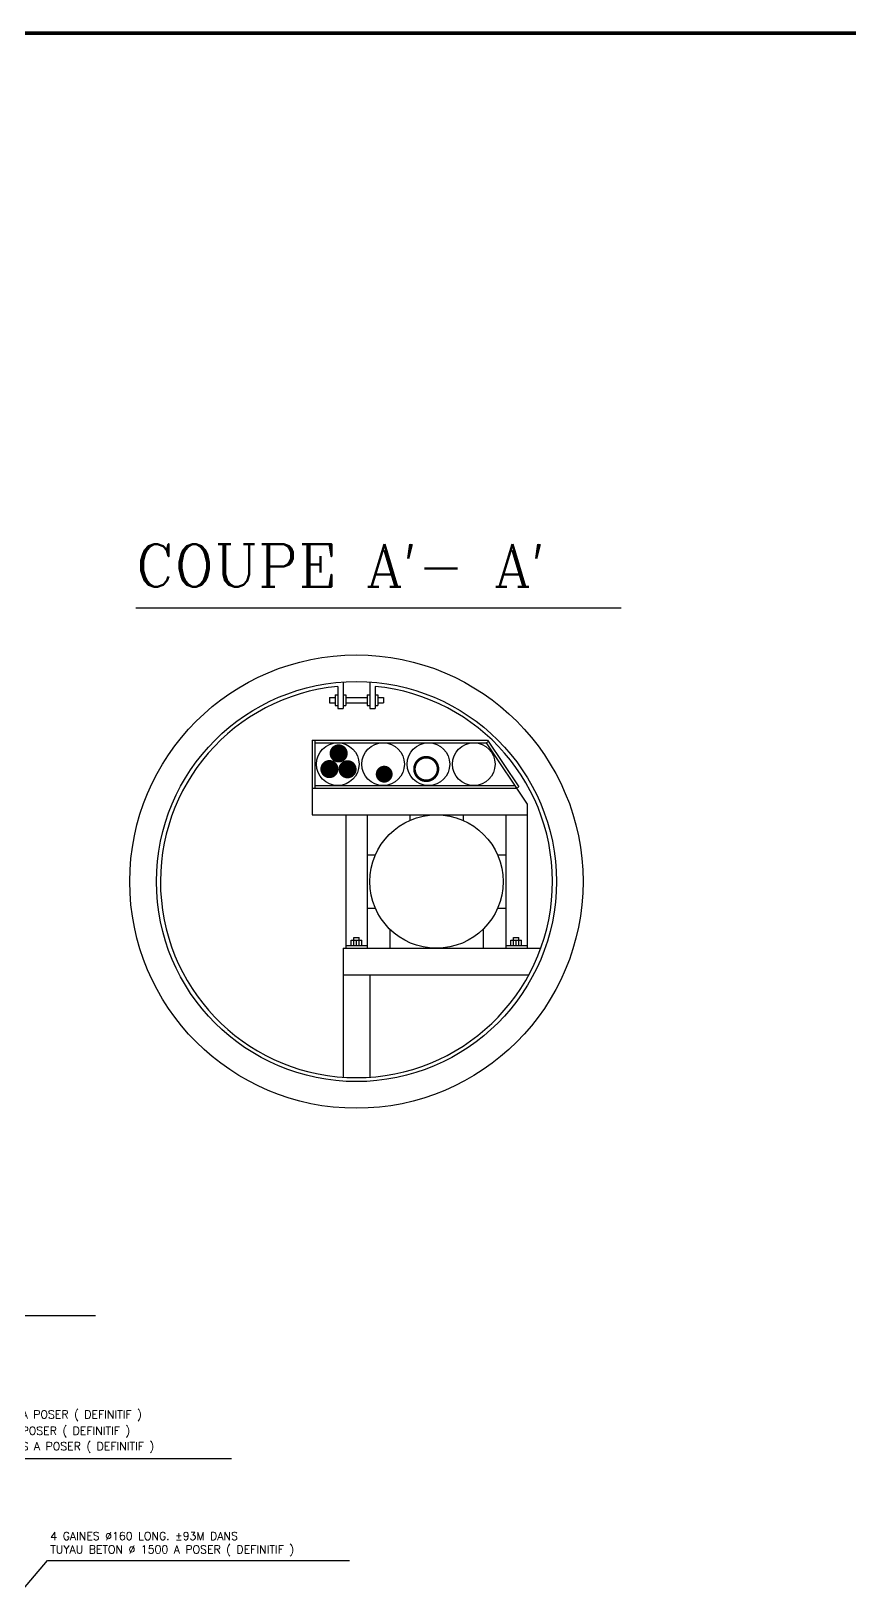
# Model space of a CAD drawing. Header units: millimetres. Extents: x 127045 to 128191, y 151549 to 152340.
# Drawn here: x 127510.5 to 127664, y 152047.3 to 152340 of the extents above; entities that cross this region are included whole.
import ezdxf
from ezdxf.enums import TextEntityAlignment as Align

# ---------------------------------------------------------------- set-up
doc = ezdxf.new("R2010")
doc.units = ezdxf.units.MM
doc.header["$MEASUREMENT"] = 0
for name, color, linetype in [('CARTOUCHE', 7, 'CONTINUOUS'), ('TXT_CABL_SOU_POS', 7, 'CONTINUOUS'), ('TXT_GAI_POS', 7, 'CONTINUOUS')]:
    doc.layers.add(name, color=color, linetype=linetype)
doc.styles.add('ROMANC', font='romanc', dxfattribs={"height": 1.5})
doc.styles.add('ROMANS', font='romans')

# ---------------------------------------------------------------- blocks, each defined once
blk = doc.blocks.new('CARTOUA0')
at = {"layer": 'CARTOUCHE', "const_width": 0.68}
blk.add_lwpolyline([(0, 790), (1145, 790), (1145, 280)], dxfattribs=at)
at = {"layer": 'CARTOUCHE', "style": 'ROMANS'}
for tag, p in [('*1', (1046.5, 81)), ('*2', (1046, 74.5)), ('*3', (1046.5, 68)), ('*4', (1046.5, 61.5))]:
    blk.add_attdef(tag, text='', height=3.41, dxfattribs=at).set_placement(p, align=Align.CENTER)
for tag, p in [('NO', (1106.04, 36.62)), ('ECH', (1105.49, 30.73)), ('DAT', (1105.49, 24.88)), ('SER', (1105.49, 19.02)), ('BUR', (1105.49, 13.17)), ('APP', (1106.04, 7.22)), ('DES', (1105.49, 1.46))]:
    blk.add_attdef(tag, p, '', height=2.93, dxfattribs=at)

msp = doc.modelspace()

# ---------------------------------------------------------------- linework, layer by layer
at = {"layer": 'TXT_CABL_SOU_POS'}
for p, q in [((127530.097, 152231.939), (127621.116, 152231.939)), ((127567.981, 152217.211), (127567.981, 152213.05)), ((127568.981, 152218.045), (127568.981, 152213.05)), ((127573.981, 152218.045), (127573.981, 152213.05)), ((127574.981, 152217.211), (127574.981, 152213.05)), ((127566.4, 152215.108), (127567.481, 152215.108)), ((127566.4, 152215.108), (127566.4, 152214.108)), ((127567.481, 152215.608), (127567.481, 152213.608)), ((127567.481, 152215.608), (127567.981, 152215.608)), ((127568.981, 152215.608), (127569.481, 152215.608)), ((127569.481, 152215.608), (127569.481, 152213.608)), ((127569.481, 152215.108), (127573.481, 152215.108)), ((127573.481, 152215.608), (127573.481, 152213.608)), ((127573.481, 152215.608), (127573.981, 152215.608)), ((127574.981, 152215.608), (127575.481, 152215.608)), ((127575.481, 152215.608), (127575.481, 152213.608)), ((127575.481, 152215.108), (127576.562, 152215.108)), ((127576.562, 152215.108), (127576.562, 152214.108)), ((127566.4, 152214.108), (127567.481, 152214.108)), ((127567.481, 152213.608), (127567.981, 152213.608)), ((127567.981, 152213.05), (127568.981, 152213.05)), ((127568.981, 152213.608), (127569.481, 152213.608)), ((127569.481, 152214.108), (127573.481, 152214.108)), ((127573.481, 152213.608), (127573.981, 152213.608)), ((127573.981, 152213.05), (127574.981, 152213.05)), ((127574.981, 152213.608), (127575.481, 152213.608)), ((127575.481, 152214.108), (127576.562, 152214.108)), ((127563.194, 152207.128), (127596.082, 152207.128)), ((127563.194, 152207.128), (127563.194, 152198.128)), ((127563.694, 152207.128), (127563.694, 152198.128)), ((127563.694, 152206.628), (127595.814, 152206.628)), ((127595.814, 152206.628), (127596.23, 152206.905)), ((127595.814, 152206.628), (127603.481, 152195.128)), ((127596.082, 152207.128), (127601.897, 152198.405)), ((127563.194, 152198.128), (127601.481, 152198.128)), ((127563.194, 152198.128), (127563.194, 152193.128)), ((127563.694, 152198.628), (127601.147, 152198.628)), ((127601.481, 152198.128), (127601.897, 152198.405)), ((127603.481, 152195.128), (127603.481, 152168.128)), ((127563.194, 152193.128), (127603.481, 152193.128)), ((127569.481, 152193.128), (127569.481, 152168.128)), ((127573.481, 152193.128), (127573.481, 152168.128)), ((127581.481, 152193.128), (127581.481, 152192.084)), ((127591.481, 152193.128), (127591.481, 152192.084)), ((127599.481, 152193.128), (127599.481, 152168.128)), ((127573.481, 152185.628), (127575.024, 152185.628)), ((127597.937, 152185.628), (127599.481, 152185.628)), ((127573.481, 152175.628), (127575.024, 152175.628)), ((127597.937, 152175.628), (127599.481, 152175.628)), ((127577.731, 152171.701), (127577.731, 152168.128)), ((127595.231, 152171.701), (127595.231, 152168.128)), ((127568.981, 152168.128), (127568.981, 152143.963)), ((127568.981, 152168.128), (127606.04, 152168.128)), ((127569.481, 152168.628), (127573.481, 152168.628)), ((127570.481, 152169.628), (127572.481, 152169.628)), ((127570.481, 152168.628), (127570.481, 152169.628)), ((127570.981, 152168.628), (127570.981, 152170.128)), ((127570.981, 152170.128), (127571.981, 152170.128)), ((127571.481, 152168.628), (127571.481, 152169.628)), ((127571.981, 152168.628), (127571.981, 152170.128)), ((127572.481, 152168.628), (127572.481, 152169.628)), ((127599.449, 152168.628), (127603.449, 152168.628)), ((127600.449, 152169.628), (127602.449, 152169.628)), ((127600.449, 152168.628), (127600.449, 152169.628)), ((127600.949, 152170.128), (127601.949, 152170.128)), ((127600.949, 152168.628), (127600.949, 152170.128)), ((127601.449, 152168.628), (127601.449, 152169.628)), ((127601.949, 152168.628), (127601.949, 152170.128)), ((127602.449, 152168.628), (127602.449, 152169.628)), ((127568.981, 152163.128), (127603.797, 152163.128)), ((127573.981, 152163.128), (127573.981, 152143.963)), ((127478.486, 152072.489), (127548.035, 152072.489))]:
    msp.add_line(p, q, dxfattribs=at)
at = {"layer": 'TXT_CABL_SOU_POS', "color": 1, "const_width": 1.7}
for points in [[(127567.298, 152204.657, 1), (127568.999, 152204.657, 1)], [(127565.563, 152201.719, 1), (127567.264, 152201.719, 1)], [(127568.961, 152201.684, 1), (127570.662, 152201.684, 1)]]:
    msp.add_lwpolyline(points, format="xyb", close=True, dxfattribs=at)
at = {"layer": 'TXT_CABL_SOU_POS', "color": 13, "const_width": 0.49}
msp.add_lwpolyline([(127582.361, 152201.737, 1), (127586.772, 152201.737, 1)], format="xyb", close=True, dxfattribs=at)
at = {"layer": 'TXT_CABL_SOU_POS', "color": 2, "const_width": 1.583}
msp.add_lwpolyline([(127575.895, 152200.763, 1), (127577.477, 152200.763, 1)], format="xyb", close=True, dxfattribs=at)
at = {"layer": 'TXT_CABL_SOU_POS'}
for centre, radius in [((127571.481, 152180.628), 42.5), ((127571.481, 152180.628), 37.5), ((127567.973, 152202.628), 4), ((127576.473, 152202.628), 4), ((127584.973, 152202.628), 4), ((127593.473, 152202.628), 4), ((127586.481, 152180.628), 12.5)]:
    msp.add_circle(centre, radius, dxfattribs=at)
msp.add_arc((127571.481, 152180.628), 36.75, 95.46502, 84.53498, dxfattribs=at)
at = {"layer": 'TXT_GAI_POS'}
for p, q in [((127469.046, 152099.262), (127522.545, 152099.262)), ((127463.521, 151994.347), (127513.544, 152053.359)), ((127513.544, 152053.359), (127570.204, 152053.359))]:
    msp.add_line(p, q, dxfattribs=at)

# ---------------------------------------------------------------- block references
at = {"layer": 'CARTOUCHE', "color": 7}
msp.add_blockref('CARTOUA0', (127045.538, 151549.704), dxfattribs=at)

# ---------------------------------------------------------------- texts
at = {"layer": 'TXT_CABL_SOU_POS', "style": 'ROMANC'}
for s, height, p in [("COUPE A'- A'", 8, (127530.097, 152239.889)), ('%%p 309 M DE GAINE POUR FO A POSER ( DEFINITIF )', 1.5, (127478.346, 152080.744)), ('%%p 309 M DE PRC 150 ALU A POSER ( DEFINITIF )', 1.5, (127478.346, 152077.679)), ('%%p 309 M DE TELEC 7 QUARTES A POSER ( DEFINITIF )', 1.5, (127478.346, 152074.777))]:
    msp.add_text(s, height=height, dxfattribs=at).set_placement(p, align=Align.MIDDLE_LEFT)
at = {"layer": 'TXT_GAI_POS', "style": 'ROMANC'}
for s, p in [('4 GAINES %%C160 LONG. %%P93M DANS', (127514.083, 152057.939)), ('TUYAU BETON %%c 1500 A POSER ( DEFINITIF )', (127514.083, 152055.422))]:
    msp.add_text(s, height=1.5, dxfattribs=at).set_placement(p, align=Align.MIDDLE_LEFT)

doc.saveas('drawing.dxf')
